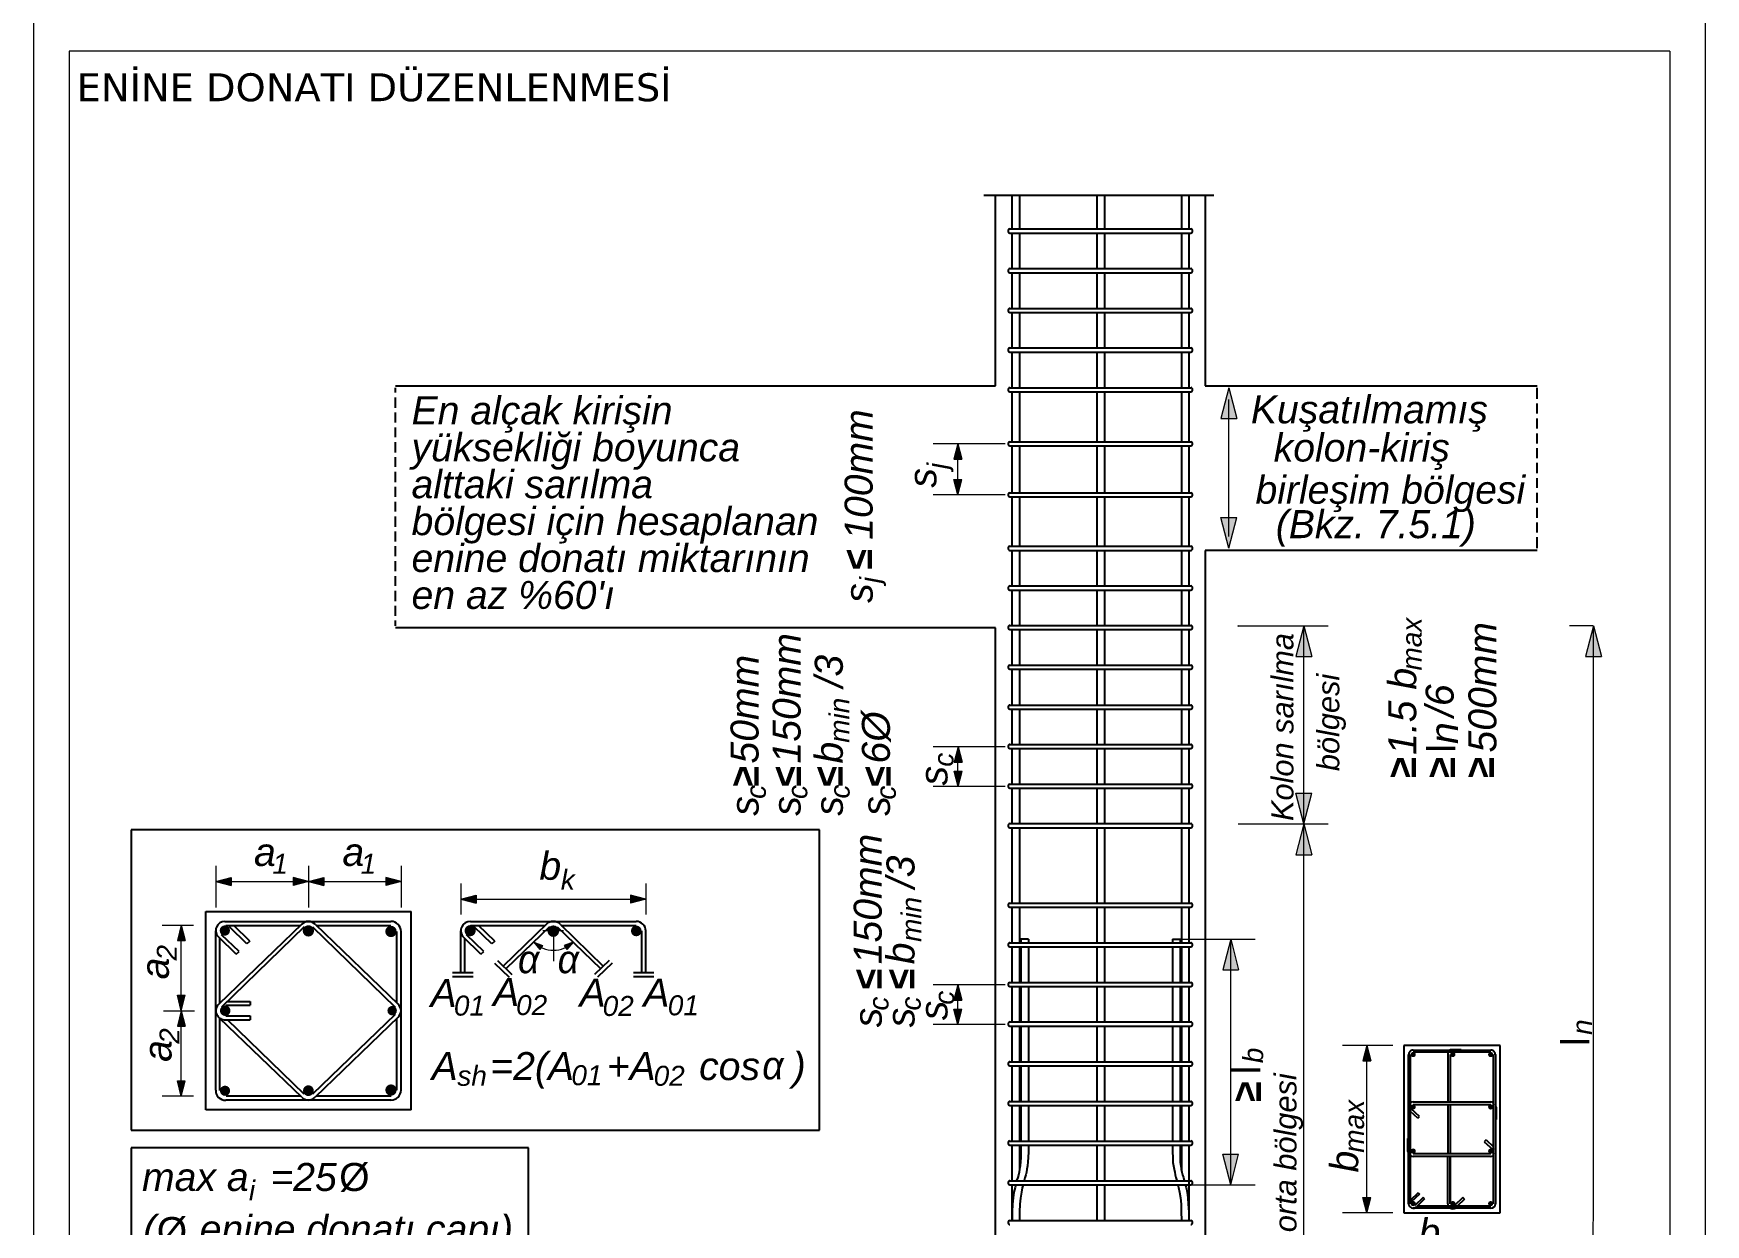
# Model space of a CAD drawing. Header units: millimetres. Extents: x 2232 to 85269, y -3593 to 5869.
# Drawn here: x 18100 to 18382, y -963 to -762 of the extents above; entities that cross this region are included whole.
import ezdxf

# ---------------------------------------------------------------- set-up
doc = ezdxf.new("R2010")
doc.units = ezdxf.units.MM
doc.layers.add('Standart', color=7, linetype='Continuous')
doc.styles.add('arial_1_0', font='arial.ttf', dxfattribs={"height": 0.2})
doc.styles.add('arialitalic_1_0', font='ariali.ttf', dxfattribs={"height": 0.2})
doc.styles.add('mistral_1_0', font='MISTRAL.TTF', dxfattribs={"height": 0.2})
doc.styles.add('symbolbold_1_0', font='', dxfattribs={"height": 0.2})
doc.styles.add('symbolitalic_1_0', font='', dxfattribs={"height": 0.2})
doc.styles.add('verdana_1_18', font='verdana.ttf', dxfattribs={"height": 0.2})
doc.styles.get('symbolbold_1_0').set_extended_font_data('Symbol', bold=True)
doc.styles.get('symbolitalic_1_0').set_extended_font_data('Symbol', italic=True)

msp = doc.modelspace()

# ---------------------------------------------------------------- hatches: boundary and pattern name
at = {"layer": 'Standart', "linetype": 'Continuous', "lineweight": 5}
for points in [[(18301.59, -821.82), (18300.25, -827), (18302.93, -827)], [(18255.85, -831.29), (18255.18, -833.88), (18256.52, -833.88)], [(18255.85, -839.89), (18255.18, -837.3), (18256.52, -837.3)], [(18301.59, -848.88), (18300.25, -843.7), (18302.93, -843.7)], [(18314.23, -861.97), (18312.89, -867.15), (18315.57, -867.15)], [(18363.09, -861.97), (18361.75, -867.15), (18364.43, -867.15)], [(18255.91, -882.38), (18255.24, -884.97), (18256.58, -884.97)], [(18255.91, -889.08), (18255.24, -886.49), (18256.58, -886.49)], [(18314.23, -895.39), (18312.89, -890.21), (18315.57, -890.21)], [(18314.23, -895.39), (18312.89, -900.57), (18315.57, -900.57)], [(18130.72, -905.1), (18133.31, -904.43), (18133.31, -905.77)], [(18146.35, -905.1), (18143.76, -904.43), (18143.76, -905.77)], [(18146.35, -905.1), (18148.94, -904.43), (18148.94, -905.77)], [(18161.99, -905.1), (18159.4, -904.43), (18159.4, -905.77)], [(18172.06, -908.09), (18174.65, -907.42), (18174.65, -908.76)], [(18203.25, -908.09), (18200.66, -907.42), (18200.66, -908.76)], [(18124.91, -912.44), (18124.24, -915.03), (18125.58, -915.03)], [(18184.34, -915.34), (18185.85, -915.9), (18185.39, -916.56)], [(18190.99, -915.34), (18189.49, -915.9), (18189.95, -916.56)], [(18301.89, -914.79), (18300.55, -919.97), (18303.23, -919.97)], [(18124.91, -926.88), (18124.24, -924.29), (18125.58, -924.29)], [(18255.85, -922.53), (18255.18, -925.12), (18256.52, -925.12)], [(18124.91, -926.88), (18124.24, -929.47), (18125.58, -929.47)], [(18255.85, -929.23), (18255.18, -926.64), (18256.52, -926.64)], [(18324.84, -932.77), (18324.17, -935.36), (18325.51, -935.36)], [(18124.91, -941.31), (18124.24, -938.72), (18125.58, -938.72)], [(18301.89, -956.25), (18300.55, -951.07), (18303.23, -951.07)], [(18324.84, -960.97), (18324.17, -958.38), (18325.51, -958.38)]]:
    msp.add_hatch(color=1, dxfattribs=at).paths.add_polyline_path(points)
at = {"layer": 'Standart', "linetype": 'Continuous', "lineweight": -3}
h = msp.add_hatch(color=254, dxfattribs=at)
edge = h.paths.add_edge_path(flags=0)
edge.add_arc((18132.25, -913.36), 0.874, 0, 360)
h = msp.add_hatch(color=254, dxfattribs=at)
edge = h.paths.add_edge_path(flags=0)
edge.add_arc((18146.34, -913.42), 0.959, 0, 360)
h = msp.add_hatch(color=254, dxfattribs=at)
edge = h.paths.add_edge_path(flags=0)
edge.add_arc((18160.27, -913.52), 0.962, 0, 360)
h = msp.add_hatch(color=254, dxfattribs=at)
edge = h.paths.add_edge_path(flags=0)
edge.add_arc((18173.62, -913.39), 0.948, 0, 360)
h = msp.add_hatch(color=254, dxfattribs=at)
edge = h.paths.add_edge_path(flags=0)
edge.add_arc((18187.65, -913.47), 0.976, 0, 360)
h = msp.add_hatch(color=254, dxfattribs=at)
edge = h.paths.add_edge_path(flags=0)
edge.add_arc((18201.64, -913.43), 0.905, 0, 360)
h = msp.add_hatch(color=254, dxfattribs=at)
edge = h.paths.add_edge_path(flags=0)
edge.add_arc((18132.31, -926.88), 0.894, 0, 360)
h = msp.add_hatch(color=254, dxfattribs=at)
edge = h.paths.add_edge_path(flags=0)
edge.add_arc((18160.47, -926.88), 0.802, 0, 360)
h = msp.add_hatch(color=254, dxfattribs=at)
edge = h.paths.add_edge_path(flags=0)
edge.add_arc((18332.66, -934.28), 0.439, 0, 360)
h = msp.add_hatch(color=254, dxfattribs=at)
edge = h.paths.add_edge_path(flags=0)
edge.add_arc((18339.35, -934.27), 0.439, 0, 360)
h = msp.add_hatch(color=254, dxfattribs=at)
edge = h.paths.add_edge_path(flags=0)
edge.add_arc((18345.73, -934.28), 0.439, 0, 360)
h = msp.add_hatch(color=254, dxfattribs=at)
edge = h.paths.add_edge_path(flags=0)
edge.add_arc((18132.28, -940.39), 0.865, 0, 360)
h = msp.add_hatch(color=254, dxfattribs=at)
edge = h.paths.add_edge_path(flags=0)
edge.add_arc((18146.34, -940.37), 0.914, 0, 360)
h = msp.add_hatch(color=254, dxfattribs=at)
edge = h.paths.add_edge_path(flags=0)
edge.add_arc((18160.27, -940.27), 0.962, 0, 360)
h = msp.add_hatch(color=254, dxfattribs=at)
edge = h.paths.add_edge_path(flags=0)
edge.add_arc((18332.66, -943.12), 0.439, 0, 360)
h = msp.add_hatch(color=254, dxfattribs=at)
edge = h.paths.add_edge_path(flags=0)
edge.add_arc((18345.73, -943.12), 0.439, 0, 360)
h = msp.add_hatch(color=254, dxfattribs=at)
edge = h.paths.add_edge_path(flags=0)
edge.add_arc((18332.66, -950.56), 0.439, 0, 360)
h = msp.add_hatch(color=254, dxfattribs=at)
edge = h.paths.add_edge_path(flags=0)
edge.add_arc((18345.73, -950.57), 0.439, 0, 360)
h = msp.add_hatch(color=254, dxfattribs=at)
edge = h.paths.add_edge_path(flags=0)
edge.add_arc((18332.66, -959.42), 0.439, 0, 360)
h = msp.add_hatch(color=254, dxfattribs=at)
edge = h.paths.add_edge_path(flags=0)
edge.add_arc((18339.35, -959.42), 0.439, 0, 360)
h = msp.add_hatch(color=254, dxfattribs=at)
edge = h.paths.add_edge_path(flags=0)
edge.add_arc((18345.73, -959.42), 0.439, 0, 360)

# ---------------------------------------------------------------- linework, layer by layer
at = {"layer": 'Standart', "color": 250, "linetype": 'Continuous', "lineweight": 5}
for points in [[(18099.97, -158.89), (18099.97, -2003.31)], [(18381.97, -2003.31), (18381.97, -158.89)], [(18105.97, -765.05), (18105.97, -1175.52)], [(18375.97, -765.05), (18105.97, -765.05)], [(18375.97, -765.05), (18375.97, -1175.52)]]:
    msp.add_lwpolyline(points, dxfattribs=at)
at = {"layer": 'Standart', "color": 254, "linetype": 'Continuous', "lineweight": -3}
for points in [[(18260.25, -789.35), (18299.03, -789.35)], [(18264.98, -789.35), (18264.98, -795.02)], [(18266.27, -789.35), (18266.27, -795.02)], [(18279.33, -789.35), (18279.33, -795.02)], [(18280.62, -789.44), (18280.62, -795.02)], [(18293.6, -789.35), (18293.6, -795.02)], [(18294.83, -789.35), (18294.83, -795.02)], [(18264.64, -795.02), (18295.16, -795.02)], [(18264.64, -795.72), (18295.16, -795.72)], [(18264.98, -795.72), (18264.98, -801.72)], [(18266.27, -795.72), (18266.27, -801.72)], [(18279.33, -795.72), (18279.33, -801.72)], [(18280.62, -795.72), (18280.62, -801.72)], [(18293.6, -795.72), (18293.6, -801.72)], [(18294.83, -795.72), (18294.83, -801.72)], [(18264.64, -801.72), (18295.16, -801.72)], [(18264.64, -802.42), (18295.16, -802.42)], [(18264.98, -802.42), (18264.98, -808.45)], [(18266.27, -802.42), (18266.27, -808.45)], [(18279.33, -802.42), (18279.33, -808.45)], [(18280.62, -802.42), (18280.62, -808.45)], [(18293.6, -802.42), (18293.6, -808.45)], [(18294.83, -802.42), (18294.83, -808.45)], [(18264.64, -808.42), (18295.16, -808.42)], [(18264.64, -809.12), (18295.16, -809.12)], [(18264.98, -809.12), (18264.98, -815.09)], [(18266.27, -809.12), (18266.27, -815.09)], [(18279.33, -809.12), (18279.33, -815.09)], [(18280.62, -809.12), (18280.62, -815.09)], [(18293.6, -809.12), (18293.6, -815.09)], [(18294.83, -809.12), (18294.83, -815.09)], [(18264.64, -815.09), (18295.16, -815.09)], [(18264.64, -815.79), (18295.16, -815.79)], [(18264.98, -815.79), (18264.98, -821.82)], [(18266.27, -815.79), (18266.27, -821.82)], [(18279.33, -815.79), (18279.33, -821.82)], [(18280.62, -815.79), (18280.62, -821.82)], [(18293.6, -815.79), (18293.6, -821.82)], [(18294.83, -815.79), (18294.83, -821.82)], [(18161.02, -822.63), (18161.02, -821.82)], [(18264.64, -821.8), (18295.16, -821.8)], [(18264.64, -822.49), (18295.16, -822.49)], [(18264.98, -822.49), (18264.98, -830.95)], [(18266.27, -822.49), (18266.27, -830.95)], [(18279.33, -822.49), (18279.33, -830.95)], [(18280.62, -822.49), (18280.62, -830.95)], [(18293.6, -822.49), (18293.6, -830.95)], [(18294.83, -822.49), (18294.83, -830.95)], [(18353.6, -823.67), (18353.6, -821.82)], [(18161.02, -825.17), (18161.02, -823.47)], [(18161.02, -827.66), (18161.02, -825.98)], [(18353.6, -826.15), (18353.6, -824.48)], [(18161.02, -830.17), (18161.02, -828.52)], [(18353.6, -828.66), (18353.6, -827.02)], [(18161.02, -832.71), (18161.02, -831.01)], [(18264.64, -830.92), (18295.16, -830.92)], [(18264.64, -831.62), (18295.16, -831.62)], [(18264.98, -831.62), (18264.98, -839.52)], [(18266.27, -831.62), (18266.27, -839.52)], [(18279.33, -831.62), (18279.33, -839.52)], [(18280.62, -831.62), (18280.62, -839.52)], [(18293.6, -831.62), (18293.6, -839.52)], [(18294.83, -831.62), (18294.83, -839.52)], [(18353.6, -831.2), (18353.6, -829.5)], [(18161.02, -835.17), (18161.02, -833.52)], [(18353.6, -833.66), (18353.6, -832.01)], [(18353.6, -836.2), (18353.6, -834.5)], [(18161.02, -837.71), (18161.02, -836.01)], [(18353.6, -838.69), (18353.6, -837.04)], [(18161.02, -840.19), (18161.02, -838.52)], [(18264.64, -839.52), (18295.16, -839.52)], [(18264.64, -840.22), (18295.16, -840.22)], [(18264.98, -840.22), (18264.98, -848.54)], [(18266.27, -840.22), (18266.27, -848.54)], [(18279.33, -840.22), (18279.33, -848.54)], [(18280.62, -840.22), (18280.62, -848.54)], [(18293.6, -840.22), (18293.6, -848.54)], [(18294.83, -840.22), (18294.83, -848.54)], [(18353.6, -841.2), (18353.6, -839.55)], [(18161.02, -842.71), (18161.02, -841.06)], [(18353.6, -843.74), (18353.6, -842.04)], [(18161.02, -845.25), (18161.02, -843.54)], [(18353.6, -846.22), (18353.6, -844.55)], [(18161.02, -847.73), (18161.02, -846.06)], [(18161.02, -850.24), (18161.02, -848.54)], [(18264.64, -848.54), (18295.16, -848.54)], [(18353.6, -848.88), (18353.6, -847.03)], [(18161.02, -852.73), (18161.02, -851.08)], [(18264.64, -849.24), (18295.16, -849.24)], [(18264.98, -849.24), (18264.98, -855.24)], [(18266.27, -849.24), (18266.27, -855.24)], [(18279.33, -849.24), (18279.33, -855.24)], [(18280.62, -849.24), (18280.62, -855.24)], [(18293.6, -849.24), (18293.6, -855.24)], [(18294.83, -849.24), (18294.83, -855.24)], [(18161.02, -855.24), (18161.02, -853.6)], [(18161.02, -857.78), (18161.02, -856.08)], [(18264.64, -855.24), (18295.16, -855.24)], [(18264.64, -855.94), (18295.16, -855.94)], [(18264.98, -855.94), (18264.98, -861.89)], [(18266.27, -855.94), (18266.27, -861.89)], [(18279.33, -855.94), (18279.33, -861.89)], [(18280.62, -855.94), (18280.62, -861.89)], [(18293.6, -855.94), (18293.6, -861.89)], [(18294.83, -855.94), (18294.83, -861.89)], [(18161.02, -860.27), (18161.02, -858.59)], [(18161.02, -861.97), (18161.02, -861.08)], [(18264.64, -861.89), (18295.16, -861.89)], [(18264.64, -862.59), (18295.16, -862.59)], [(18264.98, -862.59), (18264.98, -868.59)], [(18266.27, -862.59), (18266.27, -868.59)], [(18279.33, -862.59), (18279.33, -868.59)], [(18280.62, -862.59), (18280.62, -868.59)], [(18293.6, -862.59), (18293.6, -868.59)], [(18294.83, -862.59), (18294.83, -868.59)], [(18303.09, -861.97), (18303.15, -861.97)], [(18264.64, -868.59), (18295.16, -868.59)], [(18264.64, -869.29), (18295.16, -869.29)], [(18264.98, -869.29), (18264.98, -875.32)], [(18266.27, -869.29), (18266.27, -875.32)], [(18279.33, -869.29), (18279.33, -875.32)], [(18280.62, -869.29), (18280.62, -875.32)], [(18293.6, -869.29), (18293.6, -875.32)], [(18294.83, -869.29), (18294.83, -875.32)], [(18264.64, -875.32), (18295.16, -875.32)], [(18264.64, -876.01), (18295.16, -876.01)], [(18264.98, -876.01), (18264.98, -881.96)], [(18266.27, -876.01), (18266.27, -881.96)], [(18279.33, -876.01), (18279.33, -881.96)], [(18280.62, -876.01), (18280.62, -881.96)], [(18293.6, -876.01), (18293.6, -881.96)], [(18294.83, -876.01), (18294.83, -881.96)], [(18264.64, -881.96), (18295.16, -881.96)], [(18264.64, -882.66), (18295.16, -882.66)], [(18264.98, -882.66), (18264.98, -888.66)], [(18266.27, -882.66), (18266.27, -888.66)], [(18279.33, -882.66), (18279.33, -888.66)], [(18280.62, -882.66), (18280.62, -888.66)], [(18293.6, -882.66), (18293.6, -888.66)], [(18294.83, -882.66), (18294.83, -888.66)], [(18264.64, -888.66), (18295.16, -888.66)], [(18264.64, -889.36), (18295.16, -889.36)], [(18264.98, -889.36), (18264.98, -895.33)], [(18266.27, -889.36), (18266.27, -895.33)], [(18279.33, -889.36), (18279.33, -895.33)], [(18280.62, -889.36), (18280.62, -895.33)], [(18293.6, -889.36), (18293.6, -895.33)], [(18294.83, -889.36), (18294.83, -895.33)], [(18232.54, -896.4), (18116.48, -896.4)], [(18116.48, -896.4), (18116.48, -947.01)], [(18232.54, -947.01), (18232.54, -896.4)], [(18264.64, -895.33), (18295.16, -895.33)], [(18264.64, -896.03), (18295.16, -896.03)], [(18264.98, -896.03), (18264.98, -908.76)], [(18266.27, -896.03), (18266.27, -908.76)], [(18279.33, -896.03), (18279.33, -908.76)], [(18280.62, -896.03), (18280.62, -908.76)], [(18293.6, -896.03), (18293.6, -908.76)], [(18294.83, -896.03), (18294.83, -908.76)], [(18129.02, -943.6), (18129.02, -910.16)], [(18129.02, -910.16), (18163.66, -910.16)], [(18163.66, -943.6), (18163.66, -910.16)], [(18264.64, -908.74), (18295.16, -908.74)], [(18264.64, -909.43), (18295.16, -909.43)], [(18264.98, -909.43), (18264.98, -915.41)], [(18266.27, -909.43), (18266.27, -915.41)], [(18279.33, -909.43), (18279.33, -915.41)], [(18280.62, -909.43), (18280.62, -915.41)], [(18293.6, -909.43), (18293.6, -915.41)], [(18294.83, -909.43), (18294.83, -915.41)], [(18130.72, -940.27), (18130.72, -913.42)], [(18145.21, -912.31), (18131.22, -925.76)], [(18145.65, -912.75), (18131.67, -926.26)], [(18132.27, -911.83), (18160.27, -911.83)], [(18132.43, -912.5), (18145.01, -912.5)], [(18135.97, -915.6), (18133.04, -912.75)], [(18136.47, -915.13), (18133.76, -912.5)], [(18147.02, -912.75), (18160.98, -926.26)], [(18147.47, -912.31), (18161.46, -925.76)], [(18147.67, -912.5), (18160.22, -912.5)], [(18161.23, -925.57), (18161.23, -913.52)], [(18161.96, -940.27), (18161.96, -913.52)], [(18172.06, -920.49), (18172.06, -913.42)], [(18173.68, -911.83), (18201.63, -911.83)], [(18173.68, -912.5), (18186.3, -912.5)], [(18177.25, -915.6), (18174.32, -912.75)], [(18177.76, -915.13), (18175.05, -912.5)], [(18186.5, -912.31), (18179.18, -919.37)], [(18187, -912.75), (18179.68, -919.79)], [(18188.31, -912.75), (18195.63, -919.79)], [(18188.81, -912.31), (18196.07, -919.37)], [(18188.98, -912.5), (18201.63, -912.5)], [(18202.55, -920.49), (18202.55, -913.42)], [(18203.25, -920.49), (18203.25, -913.42)], [(18134.15, -917.36), (18131.22, -914.48)], [(18131.42, -925.57), (18131.42, -914.68)], [(18134.65, -916.88), (18131.67, -914.06)], [(18136.47, -915.13), (18135.97, -915.6)], [(18175.44, -917.36), (18172.51, -914.48)], [(18172.73, -920.49), (18172.73, -914.73)], [(18175.94, -916.88), (18173.01, -914.06)], [(18177.76, -915.13), (18177.25, -915.6)], [(18264.64, -915.41), (18295.16, -915.41)], [(18264.64, -916.11), (18295.16, -916.11)], [(18264.98, -916.11), (18264.98, -922.11)], [(18266.27, -916.11), (18266.27, -922.11)], [(18266.52, -914.79), (18266.52, -915.41)], [(18267.77, -914.79), (18266.52, -914.79)], [(18266.52, -916.11), (18266.52, -922.11)], [(18267.77, -914.79), (18267.77, -915.41)], [(18267.77, -916.11), (18267.77, -922.11)], [(18279.33, -916.11), (18279.33, -922.11)], [(18280.62, -916.11), (18280.62, -922.11)], [(18292.09, -914.79), (18292.09, -915.41)], [(18292.09, -914.79), (18293.35, -914.79)], [(18292.09, -916.11), (18292.09, -922.11)], [(18293.35, -914.79), (18293.35, -915.41)], [(18293.35, -914.79), (18293.4, -914.79)], [(18293.35, -916.11), (18293.35, -922.11)], [(18293.6, -916.11), (18293.6, -922.11)], [(18294.83, -916.11), (18294.83, -922.11)], [(18134.15, -917.36), (18134.65, -916.88)], [(18175.44, -917.36), (18175.94, -916.88)], [(18177.7, -918.87), (18180.19, -921.24)], [(18178.23, -918.39), (18180.63, -920.76)], [(18197.08, -918.39), (18194.62, -920.76)], [(18197.55, -918.87), (18195.12, -921.24)], [(18174.13, -920.49), (18170.64, -920.49)], [(18174.13, -921.16), (18170.64, -921.16)], [(18179.68, -919.79), (18179.74, -919.79)], [(18195.63, -919.79), (18195.68, -919.79)], [(18204.62, -920.49), (18201.18, -920.49)], [(18204.62, -921.16), (18201.18, -921.16)], [(18264.64, -922.11), (18295.16, -922.11)], [(18264.64, -922.81), (18295.16, -922.81)], [(18264.98, -922.81), (18264.98, -928.78)], [(18266.27, -922.81), (18266.27, -928.78)], [(18266.52, -922.81), (18266.52, -928.78)], [(18267.77, -922.81), (18267.77, -928.78)], [(18279.33, -922.81), (18279.33, -928.78)], [(18280.62, -922.81), (18280.62, -928.78)], [(18292.09, -922.81), (18292.09, -928.78)], [(18293.35, -922.81), (18293.35, -928.78)], [(18293.6, -922.81), (18293.6, -928.78)], [(18294.83, -922.81), (18294.83, -928.78)], [(18132.39, -925.96), (18136.53, -925.96)], [(18132.39, -927.77), (18136.53, -927.77)], [(18132.7, -925.34), (18136.53, -925.34)], [(18136.53, -925.34), (18136.53, -925.96)], [(18136.53, -927.77), (18136.53, -928.44)], [(18160.98, -927.52), (18147.02, -940.98)], [(18131.42, -940.36), (18131.42, -928.16)], [(18145.21, -941.48), (18131.42, -928.19)], [(18132.39, -928.44), (18136.53, -928.44)], [(18145.65, -940.98), (18132.7, -928.44)], [(18161.46, -928), (18147.47, -941.48)], [(18161.23, -940.26), (18161.23, -928.19)], [(18264.64, -928.78), (18295.16, -928.78)], [(18264.64, -929.48), (18295.16, -929.48)], [(18264.98, -929.48), (18264.98, -935.48)], [(18266.27, -929.48), (18266.27, -935.48)], [(18266.52, -929.48), (18266.52, -935.48)], [(18267.77, -929.48), (18267.77, -935.48)], [(18279.33, -929.48), (18279.33, -935.48)], [(18280.62, -929.48), (18280.62, -935.48)], [(18292.09, -929.48), (18292.09, -935.48)], [(18293.35, -929.48), (18293.35, -935.48)], [(18293.6, -929.48), (18293.6, -935.48)], [(18294.83, -929.48), (18294.83, -935.48)], [(18347.34, -932.77), (18331.09, -932.77)], [(18331.09, -932.77), (18331.09, -960.97)], [(18347.34, -960.97), (18347.34, -932.77)], [(18264.64, -935.48), (18295.16, -935.48)], [(18264.64, -936.18), (18295.16, -936.18)], [(18264.98, -936.18), (18264.98, -942.18)], [(18266.27, -936.18), (18266.27, -942.18)], [(18266.52, -936.18), (18266.52, -942.18)], [(18267.77, -936.18), (18267.77, -942.18)], [(18279.33, -936.18), (18279.33, -942.18)], [(18280.62, -936.18), (18280.62, -942.18)], [(18292.09, -936.18), (18292.09, -942.18)], [(18293.35, -936.18), (18293.35, -942.18)], [(18293.6, -936.18), (18293.6, -942.18)], [(18294.83, -936.18), (18294.83, -942.18)], [(18331.9, -959.46), (18331.9, -934.28)], [(18332.21, -959.46), (18332.21, -934.28)], [(18332.66, -933.56), (18345.78, -933.56)], [(18332.66, -933.83), (18345.78, -933.83)], [(18338.49, -934.14), (18338.49, -942.27)], [(18338.95, -933.5), (18338.83, -933.55)], [(18338.91, -934.27), (18338.91, -942.27)], [(18338.91, -934.27), (18338.91, -942.27)], [(18340.73, -933.5), (18338.95, -933.5)], [(18340.73, -933.5), (18340.73, -933.56)], [(18346.17, -934.28), (18346.17, -959.46)], [(18346.53, -934.28), (18346.53, -959.46)], [(18144.96, -941.29), (18132.46, -941.29)], [(18160.28, -941.29), (18147.72, -941.29)], [(18163.66, -943.6), (18129.02, -943.6)], [(18160.28, -941.96), (18132.41, -941.96)], [(18264.64, -942.18), (18295.16, -942.18)], [(18264.64, -942.88), (18295.16, -942.88)], [(18264.98, -942.88), (18264.98, -948.86)], [(18266.27, -942.88), (18266.27, -948.86)], [(18266.52, -942.88), (18266.52, -948.86)], [(18267.77, -942.88), (18267.77, -948.86)], [(18279.33, -942.88), (18279.33, -948.86)], [(18280.62, -942.88), (18280.62, -948.86)], [(18292.09, -942.88), (18292.09, -948.86)], [(18293.35, -942.88), (18293.35, -948.86)], [(18293.6, -942.88), (18293.6, -948.86)], [(18294.83, -942.88), (18294.83, -948.86)], [(18333.43, -945.03), (18332.21, -943.86)], [(18333.72, -944.72), (18332.35, -943.41)], [(18333.72, -944.72), (18332.35, -943.41)], [(18332.66, -942.27), (18345.78, -942.27)], [(18332.66, -942.69), (18345.78, -942.69)], [(18338.49, -942.69), (18338.49, -951)], [(18338.91, -942.69), (18338.91, -951)], [(18338.91, -942.69), (18338.91, -951)], [(18346.64, -943.13), (18346.64, -945.23)], [(18116.48, -947.01), (18232.54, -947.01)], [(18333.43, -945.03), (18333.72, -944.72)], [(18346.64, -945.23), (18346.53, -945.23)], [(18183.44, -950.03), (18116.48, -950.03)], [(18116.48, -950.03), (18116.48, -968.87)], [(18183.44, -968.87), (18183.44, -950.03)], [(18264.64, -948.86), (18295.16, -948.86)], [(18264.64, -949.55), (18295.16, -949.55)], [(18264.98, -949.55), (18264.98, -955.56)], [(18266.27, -949.55), (18266.27, -953.71)], [(18266.52, -949.55), (18266.52, -950.7)], [(18267.77, -949.55), (18267.77, -950.7)], [(18279.33, -949.55), (18279.33, -955.58)], [(18280.62, -949.55), (18280.62, -955.58)], [(18292.09, -949.55), (18292.09, -950.7)], [(18293.35, -949.55), (18293.35, -950.7)], [(18293.6, -949.55), (18293.6, -953.71)], [(18293.6, -949.55), (18293.6, -953.71)], [(18294.83, -949.55), (18294.83, -962.24)], [(18331.76, -948.46), (18331.9, -948.46)], [(18331.76, -950.61), (18331.76, -948.46)], [(18344.95, -948.68), (18344.66, -948.99)], [(18344.66, -948.99), (18346.09, -950.3)], [(18344.95, -948.68), (18346.17, -949.8)], [(18266.39, -953.06), (18266.29, -953.63)], [(18266.46, -952.4), (18266.39, -953.06)], [(18266.49, -951.64), (18266.46, -952.4)], [(18266.52, -950.7), (18266.49, -951.64)], [(18267.61, -953.04), (18267.52, -953.63)], [(18267.66, -952.4), (18267.61, -953.04)], [(18267.72, -951.62), (18267.66, -952.4)], [(18267.77, -950.7), (18267.72, -951.62)], [(18292.09, -950.7), (18292.1, -951.63)], [(18292.1, -951.63), (18292.14, -952.49)], [(18292.14, -952.49), (18292.23, -953.04)], [(18292.23, -953.04), (18292.34, -953.63)], [(18293.35, -950.7), (18293.35, -951.62)], [(18293.35, -951.62), (18293.36, -952.41)], [(18293.36, -952.41), (18293.45, -953.03)], [(18293.45, -953.03), (18293.54, -953.63)], [(18345.78, -951), (18332.66, -951)], [(18345.71, -951.45), (18332.66, -951.45)], [(18338.49, -959.46), (18338.49, -951.45)], [(18338.91, -951.45), (18338.91, -959.46)], [(18338.91, -959.46), (18338.91, -951.45)], [(18264.64, -955.56), (18295.16, -955.56)], [(18265.96, -955.03), (18265.79, -955.53)], [(18265.79, -955.53), (18265.79, -955.56)], [(18266.09, -954.62), (18265.96, -955.03)], [(18266.21, -954.1), (18266.09, -954.62)], [(18266.29, -953.63), (18266.21, -954.1)], [(18267.08, -955.53), (18267.06, -955.56)], [(18267.18, -955.08), (18267.08, -955.53)], [(18267.33, -954.55), (18267.18, -955.08)], [(18267.44, -954.12), (18267.33, -954.55)], [(18267.52, -953.63), (18267.44, -954.12)], [(18292.34, -953.63), (18292.44, -954.12)], [(18292.44, -954.12), (18292.54, -954.55)], [(18292.54, -954.55), (18292.65, -955.03)], [(18292.65, -955.03), (18292.79, -955.53)], [(18292.79, -955.53), (18292.8, -955.56)], [(18293.54, -953.63), (18293.65, -954.1)], [(18293.65, -954.1), (18293.77, -954.55)], [(18293.77, -954.55), (18293.91, -955.03)], [(18293.91, -955.03), (18294.05, -955.53)], [(18294.05, -955.53), (18294.05, -955.56)], [(18264.64, -956.25), (18295.16, -956.25)], [(18264.98, -956.25), (18264.98, -962.26)], [(18265.2, -958.43), (18265.09, -959.52)], [(18265.34, -957.51), (18265.2, -958.43)], [(18265.51, -956.73), (18265.34, -957.51)], [(18265.63, -956.26), (18265.51, -956.73)], [(18266.43, -958.53), (18266.35, -959.52)], [(18266.6, -957.51), (18266.43, -958.53)], [(18266.74, -956.74), (18266.6, -957.51)], [(18266.86, -956.27), (18266.74, -956.74)], [(18279.33, -956.25), (18279.33, -962.24)], [(18280.62, -956.25), (18280.62, -962.24)], [(18292.96, -956.26), (18293.1, -956.73)], [(18293.1, -956.73), (18293.26, -957.51)], [(18293.26, -957.51), (18293.4, -958.43)], [(18293.4, -958.43), (18293.51, -959.52)], [(18294.21, -956.26), (18294.35, -956.73)], [(18294.35, -956.73), (18294.52, -957.51)], [(18294.52, -957.51), (18294.66, -958.43)], [(18294.66, -958.43), (18294.72, -959.52)], [(18333.52, -957.62), (18332.21, -958.82)], [(18333.72, -957.82), (18332.35, -959.13)], [(18334.33, -958.38), (18332.96, -959.74)], [(18334.56, -958.6), (18333.22, -959.94)], [(18333.52, -957.62), (18333.72, -957.82)], [(18334.56, -958.6), (18334.33, -958.38)], [(18341.02, -958.38), (18339.65, -959.74)], [(18341.29, -958.65), (18340.1, -959.86)], [(18341.29, -958.65), (18341.02, -958.38)], [(18265.09, -959.52), (18265.04, -960.78)], [(18265.04, -960.78), (18265.04, -962.26)], [(18266.29, -960.78), (18266.27, -962.26)], [(18266.35, -959.52), (18266.29, -960.78)], [(18293.51, -959.52), (18293.54, -960.78)], [(18293.54, -960.78), (18293.6, -962.24)], [(18294.72, -959.52), (18294.83, -960.78)], [(18294.83, -960.78), (18294.83, -962.24)], [(18331.09, -960.97), (18347.34, -960.97)], [(18345.78, -960.19), (18332.66, -960.19)], [(18345.78, -959.86), (18333.31, -959.86)], [(18264.64, -962.26), (18295.16, -962.26)], [(18266.27, -961.64), (18266.27, -962.26)]]:
    msp.add_lwpolyline(points, dxfattribs=at)
at = {"layer": 'Standart', "color": 159, "linetype": 'Continuous', "lineweight": -3}
for points in [[(18262.22, -821.46), (18262.22, -789.35)], [(18297.59, -789.35), (18297.59, -821.46)], [(18161.02, -821.46), (18262.22, -821.46)], [(18297.59, -821.46), (18353.6, -821.46)], [(18353.6, -849.24), (18297.59, -849.24)], [(18297.59, -849.24), (18297.59, -1062.93)], [(18262.22, -862.31), (18161.02, -862.31)], [(18262.22, -1062.93), (18262.22, -862.31)]]:
    msp.add_lwpolyline(points, dxfattribs=at)
at = {"layer": 'Standart', "color": 1, "linetype": 'Continuous', "lineweight": 5}
for points in [[(18301.59, -821.82), (18300.25, -827)], [(18301.59, -821.82), (18302.93, -827)], [(18301.54, -823.81), (18301.54, -846.89)], [(18300.25, -827), (18302.93, -827)], [(18263.84, -831.29), (18251.72, -831.29)], [(18255.85, -831.29), (18255.18, -833.88)], [(18255.85, -839.89), (18255.85, -831.29)], [(18255.85, -831.29), (18256.52, -833.88)], [(18255.18, -833.88), (18256.52, -833.88)], [(18255.85, -839.89), (18255.18, -837.3)], [(18255.18, -837.3), (18256.52, -837.3)], [(18255.85, -839.89), (18256.52, -837.3)], [(18263.84, -839.89), (18251.72, -839.89)], [(18301.59, -848.88), (18300.25, -843.7)], [(18300.25, -843.7), (18302.93, -843.7)], [(18301.59, -848.88), (18302.93, -843.7)], [(18303.15, -861.97), (18318.33, -861.97)], [(18314.23, -861.97), (18312.89, -867.15)], [(18314.23, -861.97), (18315.57, -867.15)], [(18314.23, -895.39), (18314.23, -861.97)], [(18363.03, -861.97), (18359.01, -861.97)], [(18363.09, -861.97), (18361.75, -867.15)], [(18363.03, -1062.93), (18363.09, -861.97)], [(18363.09, -861.97), (18364.43, -867.15)], [(18312.89, -867.15), (18315.57, -867.15)], [(18361.75, -867.15), (18364.43, -867.15)], [(18263.84, -882.38), (18251.72, -882.38)], [(18255.91, -882.38), (18255.24, -884.97)], [(18255.91, -882.38), (18256.58, -884.97)], [(18255.24, -884.97), (18256.58, -884.97)], [(18255.85, -887.1), (18255.85, -884.36)], [(18255.91, -889.08), (18255.24, -886.49)], [(18255.24, -886.49), (18256.58, -886.49)], [(18255.91, -889.08), (18256.58, -886.49)], [(18263.84, -889.08), (18251.72, -889.08)], [(18314.23, -895.39), (18312.89, -890.21)], [(18312.89, -890.21), (18315.57, -890.21)], [(18314.23, -895.39), (18315.57, -890.21)], [(18303.15, -895.39), (18318.33, -895.39)], [(18314.23, -895.39), (18312.89, -900.57)], [(18314.23, -1029.15), (18314.23, -895.39)], [(18314.23, -895.39), (18315.57, -900.57)], [(18312.89, -900.57), (18315.57, -900.57)], [(18130.72, -902.45), (18130.72, -909.49)], [(18130.72, -905.1), (18133.31, -904.43)], [(18130.72, -905.1), (18146.35, -905.1)], [(18130.72, -905.1), (18133.31, -905.77)], [(18133.31, -904.43), (18133.31, -905.77)], [(18146.35, -905.1), (18143.76, -904.43)], [(18143.76, -904.43), (18143.76, -905.77)], [(18146.35, -905.1), (18143.76, -905.77)], [(18146.35, -902.45), (18146.35, -909.49)], [(18146.35, -905.1), (18148.94, -904.43)], [(18146.35, -905.1), (18161.96, -905.1)], [(18146.35, -905.1), (18148.94, -905.77)], [(18148.94, -904.43), (18148.94, -905.77)], [(18161.99, -905.1), (18159.4, -904.43)], [(18159.4, -904.43), (18159.4, -905.77)], [(18161.99, -905.1), (18159.4, -905.77)], [(18161.96, -902.45), (18161.96, -909.49)], [(18172.06, -905.41), (18172.06, -910.66)], [(18172.06, -908.09), (18174.65, -907.42)], [(18174.65, -907.42), (18174.65, -908.76)], [(18203.25, -908.09), (18200.66, -907.42)], [(18200.66, -907.42), (18200.66, -908.76)], [(18203.25, -905.41), (18203.25, -910.66)], [(18172.06, -908.09), (18203.25, -908.09)], [(18172.06, -908.09), (18174.65, -908.76)], [(18203.25, -908.09), (18200.66, -908.76)], [(18121.7, -912.44), (18126.95, -912.44)], [(18124.91, -912.44), (18124.24, -915.03)], [(18124.91, -926.68), (18124.91, -912.44)], [(18124.91, -912.44), (18125.58, -915.03)], [(18189.37, -913.42), (18185.88, -913.42)], [(18187.67, -912.61), (18187.67, -918.53)], [(18124.24, -915.03), (18125.58, -915.03)], [(18184.34, -915.34), (18185.85, -915.9)], [(18184.34, -915.34), (18185.39, -916.56)], [(18185.85, -915.9), (18185.39, -916.56)], [(18190.99, -915.34), (18189.49, -915.9)], [(18189.49, -915.9), (18189.95, -916.56)], [(18190.99, -915.34), (18189.95, -916.56)], [(18293.35, -914.79), (18306.02, -914.79)], [(18301.89, -914.79), (18300.55, -919.97)], [(18301.89, -956.25), (18301.89, -914.79)], [(18301.89, -914.79), (18303.23, -919.97)], [(18300.55, -919.97), (18303.23, -919.97)], [(18124.91, -926.88), (18124.24, -924.29)], [(18124.24, -924.29), (18125.58, -924.29)], [(18124.91, -926.88), (18125.58, -924.29)], [(18263.84, -922.53), (18251.72, -922.53)], [(18255.85, -922.53), (18255.18, -925.12)], [(18255.85, -929.23), (18255.85, -922.53)], [(18255.85, -922.53), (18256.52, -925.12)], [(18121.9, -926.88), (18127.14, -926.88)], [(18124.91, -926.88), (18124.24, -929.47)], [(18124.91, -941.03), (18124.91, -926.88)], [(18124.91, -926.88), (18125.58, -929.47)], [(18255.18, -925.12), (18256.52, -925.12)], [(18255.85, -929.23), (18255.18, -926.64)], [(18255.18, -926.64), (18256.52, -926.64)], [(18255.85, -929.23), (18256.52, -926.64)], [(18124.24, -929.47), (18125.58, -929.47)], [(18263.84, -929.23), (18251.72, -929.23)], [(18329.22, -932.77), (18320.76, -932.77)], [(18324.84, -932.77), (18324.17, -935.36)], [(18324.84, -960.97), (18324.84, -932.77)], [(18324.84, -932.77), (18325.51, -935.36)], [(18324.17, -935.36), (18325.51, -935.36)], [(18124.91, -941.31), (18124.24, -938.72)], [(18124.24, -938.72), (18125.58, -938.72)], [(18124.91, -941.31), (18125.58, -938.72)], [(18121.7, -941.23), (18126.95, -941.23)], [(18301.89, -956.25), (18300.55, -951.07)], [(18300.55, -951.07), (18303.23, -951.07)], [(18301.89, -956.25), (18303.23, -951.07)], [(18294.85, -956.25), (18306.02, -956.25)], [(18324.84, -960.97), (18324.17, -958.38)], [(18324.17, -958.38), (18325.51, -958.38)], [(18324.84, -960.97), (18325.51, -958.38)], [(18329.22, -960.97), (18320.76, -960.97)]]:
    msp.add_lwpolyline(points, dxfattribs=at)
at = {"layer": 'Standart', "color": 254, "linetype": 'Continuous', "lineweight": -3}
for centre, radius, start, end in [((18264.7, -795.37), 0.354, 99.8531, 260.1469), ((18295.1, -795.37), 0.354, 279.8531, 80.1469), ((18264.7, -802.07), 0.354, 99.8531, 260.1469), ((18295.1, -802.07), 0.354, 279.8531, 80.1469), ((18264.7, -808.77), 0.354, 99.8531, 260.1469), ((18295.1, -808.77), 0.354, 279.8531, 80.1469), ((18264.7, -815.44), 0.354, 99.8531, 260.1469), ((18295.1, -815.44), 0.354, 279.8531, 80.1469), ((18264.7, -822.14), 0.354, 99.8531, 260.1469), ((18295.1, -822.14), 0.354, 279.8531, 80.1469), ((18264.7, -831.27), 0.354, 99.8531, 260.1469), ((18295.1, -831.27), 0.354, 279.8531, 80.1469), ((18264.7, -839.87), 0.354, 99.8531, 260.1469), ((18295.1, -839.87), 0.354, 279.8531, 80.1469), ((18264.7, -848.89), 0.354, 99.8531, 260.1469), ((18295.1, -848.89), 0.354, 279.8531, 80.1469), ((18264.7, -855.59), 0.354, 99.8531, 260.1469), ((18295.1, -855.59), 0.354, 279.8531, 80.1469), ((18264.7, -862.24), 0.354, 99.8531, 260.1469), ((18295.1, -862.24), 0.354, 279.8531, 80.1469), ((18264.7, -868.94), 0.354, 99.8531, 260.1469), ((18295.1, -868.94), 0.354, 279.8531, 80.1469), ((18264.7, -875.67), 0.354, 99.8531, 260.1469), ((18295.1, -875.67), 0.354, 279.8531, 80.1469), ((18264.7, -882.31), 0.354, 99.8531, 260.1469), ((18295.1, -882.31), 0.354, 279.8531, 80.1469), ((18264.7, -889.01), 0.354, 99.8531, 260.1469), ((18295.1, -889.01), 0.354, 279.8531, 80.1469), ((18264.7, -895.68), 0.354, 99.8531, 260.1469), ((18295.1, -895.68), 0.354, 279.8531, 80.1469), ((18264.7, -909.08), 0.354, 99.8531, 260.1469), ((18295.1, -909.08), 0.354, 279.8531, 80.1469), ((18132.25, -913.36), 1.53, 89.1404, 227.5726), ((18146.34, -913.42), 1.59, 44.7048, 135.2952), ((18160.27, -913.52), 1.69, 0, 90), ((18173.62, -913.39), 1.56, 87.8177, 224.4814), ((18187.65, -913.47), 1.65, 45.2665, 134.7335), ((18201.64, -913.43), 1.6, 0.3925, 90.6039), ((18264.7, -915.76), 0.354, 99.8531, 260.1469), ((18295.1, -915.76), 0.354, 279.8531, 80.1469), ((18264.7, -922.46), 0.354, 99.8531, 260.1469), ((18295.1, -922.46), 0.354, 279.8531, 80.1469), ((18132.31, -926.88), 1.56, 134.2281, 273.0306), ((18160.47, -926.88), 1.49, 311.5868, 48.4132), ((18264.7, -929.13), 0.354, 99.8531, 260.1469), ((18295.1, -929.13), 0.354, 279.8531, 80.1469), ((18264.7, -935.83), 0.354, 99.8531, 260.1469), ((18295.1, -935.83), 0.354, 279.8531, 80.1469), ((18332.62, -934.27), 0.719, 87.1837, 180.6545), ((18339.33, -934.27), 0.854, 149.5136, 171.5102), ((18345.81, -934.27), 0.719, 359.3455, 92.8163), ((18132.28, -940.39), 1.57, 175.4117, 274.5883), ((18146.34, -940.37), 1.58, 224.4203, 315.5797), ((18160.27, -940.27), 1.69, 270, 0), ((18264.7, -942.53), 0.354, 99.8531, 260.1469), ((18295.1, -942.53), 0.354, 279.8531, 80.1469), ((18332.67, -943.12), 0.871, 151.4434, 208.1809), ((18332.66, -943.16), 0.89, 90.4901, 121.0497), ((18345.64, -943.27), 1.02, 58.4195, 81.9812), ((18345.85, -943.13), 0.793, 359.8486, 30.7219), ((18264.7, -949.2), 0.354, 99.8531, 260.1469), ((18295.1, -949.2), 0.354, 279.8531, 80.1469), ((18345.74, -950.57), 0.881, 334.7676, 25.2324), ((18332.79, -950.51), 1.04, 185.9374, 210.6957), ((18332.67, -950.51), 0.938, 240.6901, 269.2244), ((18345.72, -950.52), 0.934, 269.5625, 299.0013), ((18264.7, -955.9), 0.354, 99.8531, 260.1469), ((18295.1, -955.9), 0.354, 279.8531, 80.1469), ((18332.65, -959.44), 0.752, 181.968, 318.2617), ((18339.32, -959.43), 0.834, 182.4739, 210.7909), ((18339.35, -959.43), 0.858, 243.079, 296.921), ((18345.75, -959.4), 0.789, 272.3575, 355.4807), ((18264.7, -962.61), 0.354, 99.8531, 260.1469), ((18295.1, -962.61), 0.354, 279.8531, 80.1469)]:
    msp.add_arc(centre, radius, start, end, dxfattribs=at)
at = {"layer": 'Standart', "color": 1, "linetype": 'Continuous', "lineweight": 5}
msp.add_arc((18187.67, -911.93), 4.76, 225.7357, 314.2643, dxfattribs=at)

# ---------------------------------------------------------------- texts
at = {"layer": 'Standart', "color": 1, "linetype": 'Continuous', "lineweight": 5, "style": 'verdana_1_18'}
msp.add_text('ENİNE DONATI DÜZENLENMESİ', height=4.7143, dxfattribs=at).set_placement((18107.27, -773.48))
at = {"layer": 'Standart', "color": 254, "linetype": 'Continuous', "lineweight": 5}
for s, height, style, p in [('En alçak kirişin', 4.725, 'arialitalic_1_0', (18163.74, -827.99)), ('yüksekliği boyunca', 4.725, 'arialitalic_1_0', (18163.74, -834.22)), ('alttaki sarılma', 4.725, 'arialitalic_1_0', (18163.74, -840.44)), ('bölgesi için hesaplanan', 4.725, 'arialitalic_1_0', (18163.74, -846.67)), ('enine donatı miktarının', 4.725, 'arialitalic_1_0', (18163.74, -852.89)), ("en az %60'ı", 4.725, 'arialitalic_1_0', (18163.74, -859.12)), ('max a  =25', 4.725, 'arialitalic_1_0', (18118.29, -957.29)), ('Ø', 4.72, 'arial_1_0', (18151.53, -957.29)), ('i', 3.37, 'arialitalic_1_0', (18136.31, -958.89)), ('(    enine donatı çapı)', 4.725, 'arialitalic_1_0', (18118.48, -966.07)), ('b', 4.72, 'arialitalic_1_0', (18333.57, -966.63))]:
    msp.add_text(s, height=height, dxfattribs=dict(at, style=style)).set_placement(p)
at = {"layer": 'Standart', "color": 254, "linetype": 'Continuous', "lineweight": -3}
for s, height, style, p in [('Kuşatılmamış', 4.725, 'arialitalic_1_0', (18305.29, -827.82)), ('kolon-kiriş', 4.725, 'arialitalic_1_0', (18309.14, -834.25)), ('birleşim bölgesi', 4.725, 'arialitalic_1_0', (18306.07, -841.37)), ('(Bkz. 7.5.1)', 4.725, 'arialitalic_1_0', (18309.49, -847.18)), ('a', 4.72, 'arialitalic_1_0', (18137.17, -902.48)), ('a', 4.72, 'arialitalic_1_0', (18152.08, -902.47)), ('1', 3.37, 'arialitalic_1_0', (18140.27, -903.78)), ('1', 3.37, 'arialitalic_1_0', (18155.15, -903.78)), ('b', 4.72, 'arialitalic_1_0', (18185.3, -904.8)), ('k', 3.37, 'arialitalic_1_0', (18188.91, -906.47)), ('a', 4.72, 'symbolitalic_1_0', (18181.69, -920.56)), ('a', 4.72, 'symbolitalic_1_0', (18188.38, -920.56)), ('A', 4.72, 'arialitalic_1_0', (18166.94, -926.26)), ('A', 4.72, 'arialitalic_1_0', (18177.49, -926.08)), ('A', 4.72, 'arialitalic_1_0', (18192.08, -926.19)), ('A', 4.72, 'arialitalic_1_0', (18202.83, -926.21)), ('01', 3.375, 'arialitalic_1_0', (18170.88, -927.71)), ('02', 3.375, 'arialitalic_1_0', (18181.37, -927.62)), ('02', 3.375, 'arialitalic_1_0', (18195.97, -927.77)), ('01', 3.375, 'arialitalic_1_0', (18206.96, -927.66)), ('A   =2(A   +A    cos   )', 4.725, 'arialitalic_1_0', (18167.12, -938.59)), ('sh', 3.375, 'arialitalic_1_0', (18171.46, -939.55)), ('01', 3.375, 'arialitalic_1_0', (18190.69, -939.45)), ('02', 3.375, 'arialitalic_1_0', (18204.57, -939.55)), ('a', 4.72, 'symbolitalic_1_0', (18222.89, -938.47)), ('Ø', 4.72, 'arial_1_0', (18120.77, -966.41))]:
    msp.add_text(s, height=height, dxfattribs=dict(at, style=style)).set_placement(p)
at = {"layer": 'Standart', "color": 254, "linetype": 'Continuous', "lineweight": 5}
for s, height, style, p in [('s    100mm', 4.725, 'arialitalic_1_0', (18241.5, -858.09)), ('j', 3.37, 'arialitalic_1_0', (18254.1, -835.52)), ('s', 4.72, 'arialitalic_1_0', (18252.25, -838.66)), ('max', 3.375, 'arialitalic_1_0', (18334.09, -869.5)), ('500mm', 4.725, 'arialitalic_1_0', (18346.7, -883.34)), ('s   150mm', 4.725, 'arialitalic_1_0', (18229.35, -894)), ('Kolon sarılma', 3.7125, 'arialitalic_1_0', (18312.46, -894.89)), ('s   50mm', 4.725, 'arialitalic_1_0', (18222.26, -894)), ('s   b     /3', 4.725, 'arialitalic_1_0', (18236.47, -894)), ('bölgesi', 3.712, 'arialitalic_1_0', (18320.2, -886.48)), ('1.5 b', 4.725, 'arialitalic_1_0', (18333.18, -883.74)), ('/6', 4.725, 'arialitalic_1_0', (18339.49, -877.34)), ('min', 3.375, 'arialitalic_1_0', (18237.57, -881.69)), ('n', 4.72, 'arialitalic_1_0', (18340.22, -881.9)), ('l', 4.72, 'mistral_1_0', (18339.77, -883.35)), ('c', 3.37, 'arialitalic_1_0', (18223.49, -891.15)), ('c', 3.37, 'arialitalic_1_0', (18230.48, -891.17)), ('c', 3.37, 'arialitalic_1_0', (18237.62, -891.1)), ('s    150mm', 4.725, 'arialitalic_1_0', (18243.03, -929.69)), ('s    b     /3', 4.725, 'arialitalic_1_0', (18248.56, -929.69)), ('min', 3.375, 'arialitalic_1_0', (18249.7, -915.28)), ('c', 3.37, 'arialitalic_1_0', (18244.17, -926.85)), ('c', 3.37, 'arialitalic_1_0', (18249.61, -926.85)), ('Kolon orta bölgesi', 3.7125, 'arialitalic_1_0', (18312.98, -978.95)), ('max', 3.375, 'arialitalic_1_0', (18324.38, -950.84)), ('b', 4.72, 'arialitalic_1_0', (18323.39, -954.17))]:
    msp.add_text(s, height=height, rotation=90, dxfattribs=dict(at, style=style)).set_placement(p)
at = {"layer": 'Standart', "color": 254, "linetype": 'Continuous', "lineweight": -3}
for s, height, style, p in [('£', 4.72, 'symbolbold_1_0', (18241.42, -852.5)), ('j', 3.37, 'arialitalic_1_0', (18242.73, -854.76)), ('s   6Ø', 4.725, 'arialitalic_1_0', (18244.41, -894)), ('c', 3.37, 'arialitalic_1_0', (18255.14, -885.73)), ('³', 4.72, 'symbolbold_1_0', (18333.15, -887.6)), ('³', 4.72, 'symbolbold_1_0', (18339.73, -887.6)), ('³', 4.72, 'symbolbold_1_0', (18346.28, -887.6)), ('³', 4.72, 'symbolbold_1_0', (18222.29, -889.07)), ('£', 4.72, 'symbolbold_1_0', (18229.43, -889.07)), ('£', 4.72, 'symbolbold_1_0', (18236.45, -889.07)), ('£', 4.72, 'symbolbold_1_0', (18244.56, -889.07)), ('s', 4.72, 'arialitalic_1_0', (18254.12, -888.89)), ('c', 3.37, 'arialitalic_1_0', (18245.41, -891.28)), ('2', 3.37, 'arialitalic_1_0', (18124.15, -918.41)), ('a', 4.72, 'arialitalic_1_0', (18122.81, -921.6)), ('£', 4.72, 'symbolbold_1_0', (18243.02, -923.26)), ('£', 4.72, 'symbolbold_1_0', (18248.56, -923.26)), ('c', 3.37, 'arialitalic_1_0', (18255.25, -925.87)), ('s', 4.72, 'arialitalic_1_0', (18254.12, -928.48)), ('2', 3.37, 'arialitalic_1_0', (18124.6, -932.46)), ('n', 3.37, 'arialitalic_1_0', (18362.82, -930.96)), ('a', 4.72, 'arialitalic_1_0', (18123.26, -935.51)), ('b', 3.37, 'arialitalic_1_0', (18307.36, -935.74)), ('l', 4.72, 'mistral_1_0', (18362.37, -932.8)), ('l', 4.72, 'mistral_1_0', (18306.91, -937.58)), ('³', 4.72, 'symbolbold_1_0', (18306.98, -942.26))]:
    msp.add_text(s, height=height, rotation=90, dxfattribs=dict(at, style=style)).set_placement(p)

doc.saveas('drawing.dxf')
